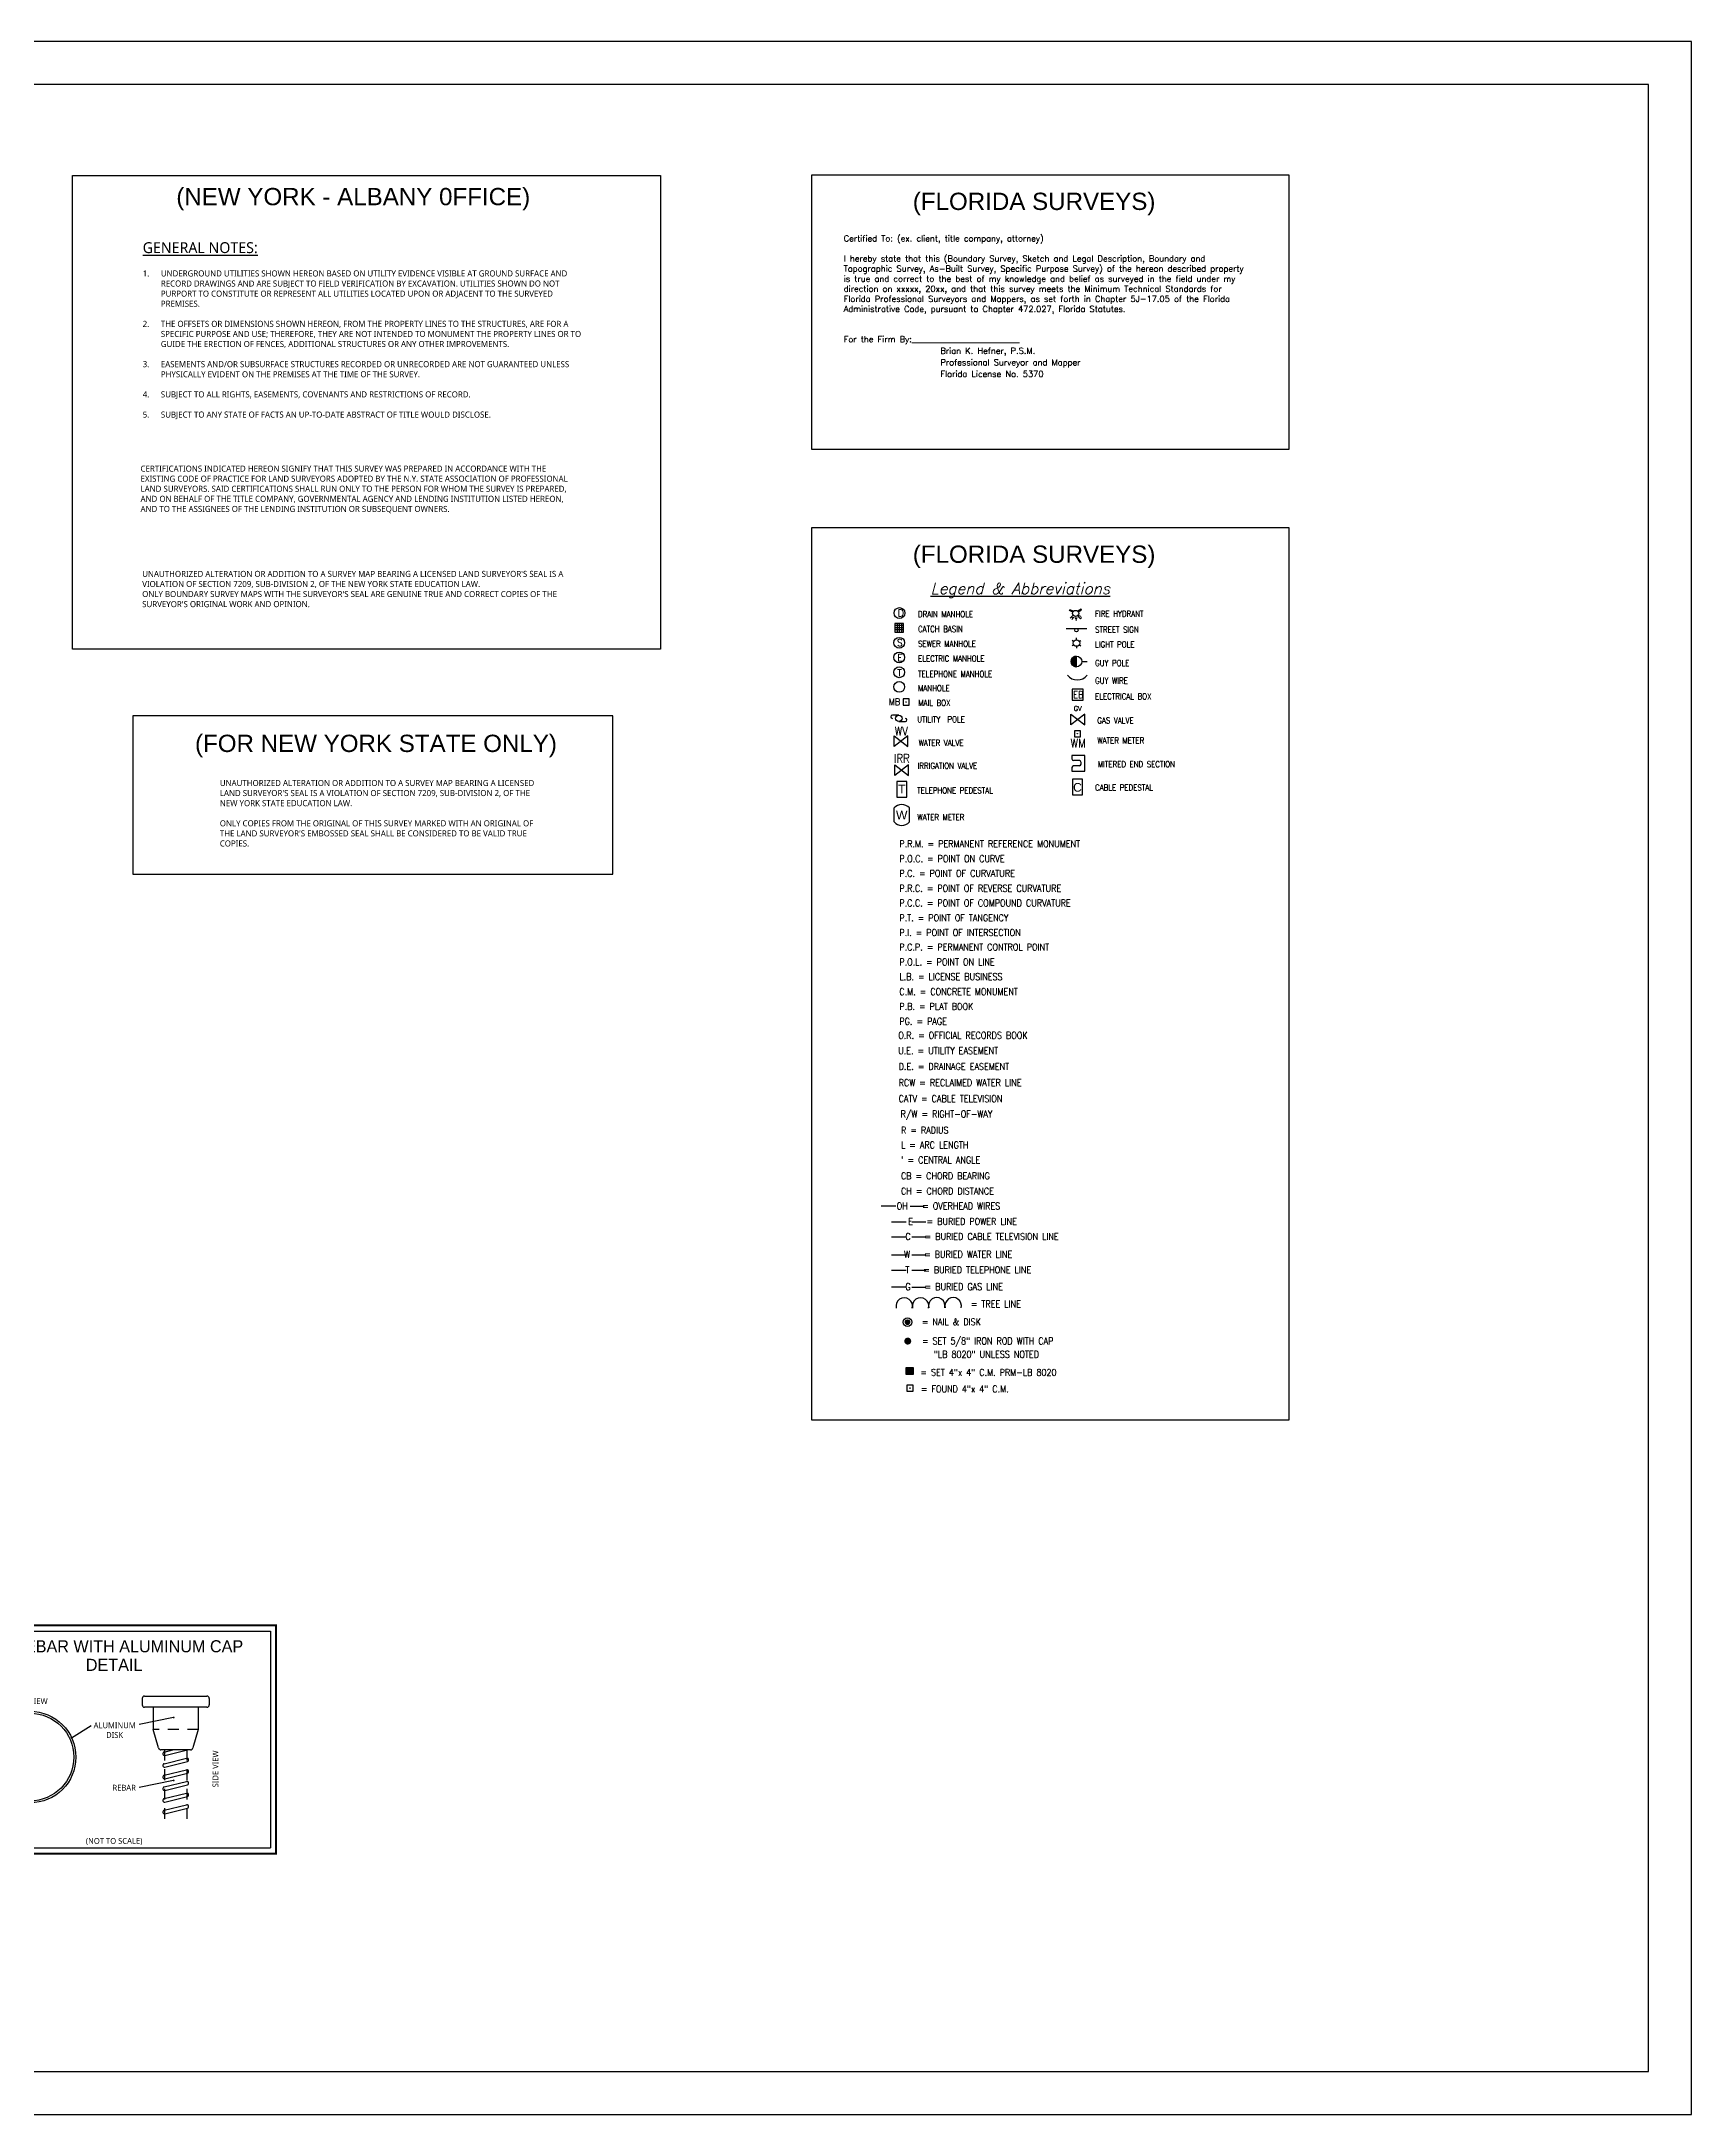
# Paper-space layout 'SURVEY NOTES PG 2' of a CAD drawing. Extents: x 0 to 36, y 0 to 24.
# Drawn here: x 16.89 to 36, y 0 to 24 of the extents above; entities that cross this region are included whole.
import ezdxf
from ezdxf.enums import TextEntityAlignment as Align

# ---------------------------------------------------------------- set-up
doc = ezdxf.new("R2010")
doc.units = 0
doc.header["$MEASUREMENT"] = 0
doc.linetypes.add('HIDDEN', pattern=[0.375, 0.25, -0.125])
doc.linetypes.add('HIDDEN2', pattern=[0.1875, 0.125, -0.0625])
for name, color, linetype in [('G-ANNO-GENL-GEOM', 1, 'Continuous'), ('G-ANNO-GENL-LGND', 7, 'Continuous'), ('G-ANNO-GENL-TEXT', 9, 'Continuous')]:
    doc.layers.add(name, color=color, linetype=linetype)
doc.layers.get('0').freeze()
doc.styles.add('Existing', font='simplex.shx', dxfattribs={"oblique": 15})
doc.styles.add('Existing-06', font='simplex.shx', dxfattribs={"oblique": 15, "height": 0.06})
doc.styles.add('Existing-08', font='simplex.shx', dxfattribs={"oblique": 15, "height": 0.08})
doc.styles.add('Existing-10', font='simplex.shx', dxfattribs={"oblique": 15, "height": 0.1})
doc.styles.get("Standard").update_dxf_attribs({"font": 'arial.ttf'})
doc.styles.add('Tblock-Text', font='')
doc.styles.add('Tblock-Title', font='')
doc.styles.get('Tblock-Text').set_extended_font_data('Open Sans')
doc.styles.get('Tblock-Title').set_extended_font_data('Merriweather')

# ---------------------------------------------------------------- blocks, each defined once
blk = doc.blocks.new('*X234')
for p, q in [((69.5, 22.78), (70, 22.78)), ((69.5, 22.75), (70, 22.75)), ((69.5, 22.72), (70, 22.72)), ((69.51, 22.81), (69.99, 22.81)), ((69.51, 22.69), (69.99, 22.69)), ((69.52, 22.84), (69.98, 22.84)), ((69.52, 22.66), (69.98, 22.66)), ((69.53, 22.88), (69.97, 22.88)), ((69.53, 22.62), (69.97, 22.62)), ((69.55, 22.91), (69.95, 22.91)), ((69.55, 22.59), (69.95, 22.59)), ((69.58, 22.94), (69.92, 22.94)), ((69.58, 22.56), (69.92, 22.56)), ((69.63, 22.97), (69.87, 22.97)), ((69.63, 22.53), (69.87, 22.53))]:
    blk.add_line(p, q)
blk = doc.blocks.new('dh')
for radius in [0.05, 0.025]:
    blk.add_circle((0, 0), radius)
at = {"xscale": 0.1000000000000227, "yscale": 0.1000000000000227, "zscale": 0.1000000000000227}
blk.add_blockref('*X234', (-6.975, -2.275), dxfattribs=at)
blk = doc.blocks.new('bound')
for p, q in [((0.035, 0.035), (-0.035, 0.035)), ((-0.035, 0.035), (-0.035, -0.035)), ((0.035, -0.035), (0.035, 0.035)), ((-0.035, -0.035), (0.035, -0.035))]:
    blk.add_line(p, q)
blk.add_circle((0, 0), 0.00322)
blk = doc.blocks.new('bound-1')
blk.add_hatch(color=256).paths.add_polyline_path([(0.04, 0.04), (0.04, -0.04), (-0.04, -0.04), (-0.04, 0.04)])
at = {"flags": 128}
blk.add_lwpolyline([(0.04, 0.04), (0.04, -0.04), (-0.04, -0.04), (-0.04, 0.04), (0.04, 0.04)], dxfattribs=at)
blk.add_circle((0, 0), 0.00362)
blk = doc.blocks.new('iron rod')
at = {"const_width": 0.05}
blk.add_lwpolyline([(-0.025, 0, 1), (0.025, 0, 1)], format="xyb", close=True, dxfattribs=at)
blk = doc.blocks.new('A$Cb774d76b')
at = {"layer": 'G-ANNO-GENL-GEOM'}
for p, q in [((-3.685, -0.068), (-3.685, -2.576)), ((-3.685, -0.068), (-0.068, -0.068)), ((-0.068, -0.068), (-0.068, -2.576)), ((0.068, -0.068), (0.068, -2.576)), ((0.068, -0.068), (3.685, -0.068)), ((3.685, -0.068), (3.685, -2.576)), ((-0.588, -0.621), (-0.414, -0.438)), ((-3.465, -0.695), (-3.297, -0.864)), ((-1.974, -0.864), (-1.806, -0.695)), ((-0.779, -0.678), (-0.844, -2.366)), ((-0.779, -0.678), (-0.746, -0.621)), ((-0.59, -0.621), (-0.746, -0.621)), ((-0.657, -0.621), (-0.657, -0.644)), ((-0.522, -0.644), (-0.657, -0.644)), ((-0.634, -0.644), (-0.634, -0.689)), ((-0.634, -0.689), (-0.623, -0.756)), ((-0.544, -0.689), (-0.634, -0.689)), ((-0.59, -0.621), (-0.435, -0.621)), ((-0.556, -0.756), (-0.544, -0.689)), ((-0.544, -0.644), (-0.544, -0.689)), ((-0.522, -0.621), (-0.522, -0.644)), ((-0.401, -0.678), (-0.435, -0.621)), ((-0.401, -0.678), (-0.337, -2.366)), ((-0.295, -0.621), (-0.139, -0.621)), ((-1.141, -0.844), (-0.985, -0.844)), ((-1.045, -0.744), (-0.96, -0.744)), ((-1.045, -0.776), (-0.96, -0.776)), ((-1.045, -0.808), (-0.96, -0.808)), ((-1.045, -0.913), (-0.96, -0.913)), ((-1.034, -0.734), (-1.034, -0.721)), ((-1.034, -0.903), (-1.034, -0.818)), ((-1.03, -0.721), (-0.783, -0.721)), ((-1.003, -0.734), (-1.003, -0.721)), ((-1.003, -0.903), (-1.003, -0.818)), ((-0.971, -0.734), (-0.971, -0.721)), ((-0.971, -0.903), (-0.971, -0.818)), ((-0.96, -0.723), (-0.876, -0.723)), ((-0.96, -0.829), (-0.876, -0.829)), ((-0.96, -0.86), (-0.876, -0.86)), ((-0.96, -0.892), (-0.876, -0.892)), ((-0.95, -0.818), (-0.95, -0.734)), ((-0.95, -0.919), (-0.95, -0.903)), ((-0.918, -0.818), (-0.918, -0.734)), ((-0.918, -0.919), (-0.918, -0.903)), ((-0.887, -0.818), (-0.887, -0.734)), ((-0.887, -0.919), (-0.887, -0.903)), ((-0.876, -0.744), (-0.792, -0.744)), ((-0.876, -0.776), (-0.792, -0.776)), ((-0.876, -0.808), (-0.792, -0.808)), ((-0.876, -0.913), (-0.799, -0.913)), ((-0.865, -0.734), (-0.865, -0.721)), ((-0.865, -0.903), (-0.865, -0.818)), ((-0.834, -0.734), (-0.834, -0.721)), ((-0.834, -0.903), (-0.834, -0.818)), ((-0.802, -0.734), (-0.802, -0.721)), ((-0.802, -0.903), (-0.802, -0.818)), ((-0.792, -0.723), (-0.783, -0.723)), ((-0.612, -0.756), (-0.623, -0.756)), ((-0.556, -0.756), (-0.623, -0.756)), ((-0.623, -0.906), (-0.612, -0.893)), ((-0.623, -0.906), (-0.612, -0.907)), ((-0.617, -0.777), (-0.612, -0.775)), ((-0.617, -0.777), (-0.612, -0.78)), ((-0.157, -0.721), (-0.398, -0.721)), ((-0.389, -0.723), (-0.398, -0.723)), ((-0.305, -0.744), (-0.389, -0.744)), ((-0.305, -0.776), (-0.389, -0.776)), ((-0.305, -0.808), (-0.389, -0.808)), ((-0.305, -0.913), (-0.382, -0.913)), ((-0.379, -0.734), (-0.379, -0.721)), ((-0.379, -0.903), (-0.379, -0.818)), ((-0.347, -0.734), (-0.347, -0.721)), ((-0.347, -0.903), (-0.347, -0.818)), ((-0.316, -0.734), (-0.316, -0.721)), ((-0.316, -0.903), (-0.316, -0.818)), ((-0.221, -0.723), (-0.305, -0.723)), ((-0.221, -0.829), (-0.305, -0.829)), ((-0.221, -0.86), (-0.305, -0.86)), ((-0.221, -0.892), (-0.305, -0.892)), ((-0.294, -0.818), (-0.294, -0.734)), ((-0.294, -0.919), (-0.294, -0.903)), ((-0.263, -0.818), (-0.263, -0.734)), ((-0.263, -0.919), (-0.263, -0.903)), ((-0.231, -0.818), (-0.231, -0.734)), ((-0.231, -0.919), (-0.231, -0.903)), ((-0.136, -0.744), (-0.221, -0.744)), ((-0.136, -0.776), (-0.221, -0.776)), ((-0.136, -0.808), (-0.221, -0.808)), ((-0.136, -0.913), (-0.221, -0.913)), ((-0.217, -0.79), (-0.217, -1.262)), ((-0.21, -0.734), (-0.21, -0.721)), ((-0.21, -0.903), (-0.21, -0.818)), ((-0.178, -0.734), (-0.178, -0.721)), ((-0.178, -0.903), (-0.178, -0.818)), ((-0.147, -0.734), (-0.147, -0.721)), ((-0.147, -0.903), (-0.147, -0.818)), ((2.201, -0.845), (2.201, -0.921)), ((2.228, -0.818), (2.951, -0.818)), ((2.951, -0.948), (2.228, -0.948)), ((2.33, -0.948), (2.33, -1.207)), ((2.849, -0.948), (2.849, -1.207)), ((2.978, -0.845), (2.978, -0.921)), ((-0.726, -1.103), (-0.695, -1.091)), ((-0.726, -1.103), (-0.704, -1.119)), ((-0.701, -1.12), (-0.692, -1.093)), ((1.381, -1.3), (1.611, -1.159)), ((2.565, -1.066), (2.167, -1.147)), ((-2.135, -1.358), (-1.633, -1.203)), ((-0.809, -1.441), (-0.801, -1.419)), ((-0.808, -1.419), (-0.804, -1.418)), ((-0.795, -1.422), (-0.76, -1.386)), ((-0.795, -1.422), (-0.755, -1.429)), ((-0.752, -1.43), (-0.757, -1.388)), ((-0.56, -1.245), (-0.539, -1.219)), ((-0.56, -1.245), (-0.533, -1.247)), ((-0.531, -1.249), (-0.536, -1.22)), ((-0.457, -1.285), (-0.426, -1.272)), ((-0.457, -1.285), (-0.442, -1.295)), ((-0.43, -1.295), (-0.423, -1.274)), ((2.391, -1.419), (2.33, -1.207)), ((2.849, -1.207), (2.788, -1.419)), ((-0.813, -1.545), (-0.799, -1.529)), ((-0.813, -1.556), (-0.794, -1.557)), ((-0.791, -1.559), (-0.796, -1.531)), ((-0.567, -1.611), (-0.535, -1.599)), ((-0.567, -1.611), (-0.545, -1.626)), ((-0.542, -1.628), (-0.533, -1.6)), ((-0.217, -1.592), (-0.217, -2.371)), ((2.761, -1.441), (2.418, -1.441)), ((2.455, -1.466), (2.556, -1.441)), ((2.455, -1.601), (2.714, -1.537)), ((2.455, -1.736), (2.714, -1.672)), ((2.465, -1.505), (2.724, -1.441)), ((2.465, -1.64), (2.724, -1.576)), ((-0.594, -1.827), (-1.069, -1.924)), ((-0.435, -1.922), (-0.414, -1.896)), ((-0.406, -1.926), (-0.411, -1.897)), ((2.565, -1.795), (2.167, -1.877)), ((2.455, -1.871), (2.714, -1.807)), ((2.465, -1.775), (2.724, -1.711)), ((2.465, -1.91), (2.724, -1.846)), ((-2.135, -1.974), (-1.59, -1.93)), ((-0.676, -1.937), (-0.645, -1.925)), ((-0.676, -1.937), (-0.654, -1.952)), ((-0.651, -1.954), (-0.642, -1.927)), ((-0.435, -1.922), (-0.409, -1.924)), ((-0.408, -2.118), (-0.376, -2.106)), ((-0.408, -2.118), (-0.385, -2.134)), ((-0.383, -2.135), (-0.374, -2.108)), ((2.455, -2.006), (2.714, -1.942)), ((2.455, -2.141), (2.714, -2.077)), ((2.465, -2.045), (2.724, -1.981)), ((2.465, -2.18), (2.724, -2.116)), ((-3.465, -2.355), (-3.297, -2.186)), ((-0.844, -2.547), (-0.844, -2.366)), ((-0.844, -2.366), (-0.59, -2.366)), ((-0.786, -2.264), (-0.754, -2.251)), ((-0.786, -2.264), (-0.764, -2.279)), ((-0.761, -2.28), (-0.752, -2.253)), ((-0.696, -2.232), (-0.674, -2.206)), ((-0.696, -2.232), (-0.669, -2.234)), ((-0.666, -2.236), (-0.671, -2.208)), ((-0.337, -2.366), (-0.59, -2.366)), ((-0.373, -2.26), (-0.351, -2.234)), ((-0.373, -2.26), (-0.346, -2.263)), ((-0.343, -2.264), (-0.349, -2.236)), ((-0.337, -2.547), (-0.337, -2.366)), ((-0.295, -2.371), (-0.139, -2.371)), ((-3.685, -2.576), (-0.068, -2.576)), ((0.068, -2.576), (3.685, -2.576))]:
    blk.add_line(p, q, dxfattribs=at)
at = {"layer": 'G-ANNO-GENL-GEOM', "linetype": 'HIDDEN2'}
for p, q in [((-0.401, -0.678), (-0.779, -0.678)), ((-0.612, -0.644), (-0.612, -2.366)), ((-0.567, -0.644), (-0.567, -2.366)), ((2.849, -1.207), (2.33, -1.207)), ((2.46, -1.441), (2.46, -2.276)), ((2.719, -1.441), (2.719, -2.244))]:
    blk.add_line(p, q, dxfattribs=at)
at = {"layer": 'G-ANNO-GENL-GEOM'}
for points, const_width in [([(-3.752, -2.644), (3.752, -2.644), (3.752, 0), (-3.752, 0)], 0.0225), ([(-1.806, -0.695), (-3.465, -0.695), (-3.465, -2.355), (-1.806, -2.355)], 0.0112)]:
    blk.add_lwpolyline(points, close=True, dxfattribs=dict(at, const_width=const_width))
at = {"layer": 'G-ANNO-GENL-GEOM', "const_width": 0.0225}
blk.add_lwpolyline([(0, 0), (0, -2.644)], dxfattribs=at)
at = {"layer": 'G-ANNO-GENL-GEOM'}
for points, const_width in [([(-0.591, -0.625, 1), (-0.584, -0.616, 1)], 0.0112), ([(-0.983, -0.839, 1), (-0.986, -0.85, 1)], 0.0112), ([(2.57, -1.064, 1), (2.56, -1.068, 1)], 0.0112), ([(-2.141, -1.358, 1), (-2.13, -1.358, 1)], 0.0112), ([(1.376, -1.302, 1), (1.386, -1.298, 1)], 0.0112), ([(-2.648, -1.525, 1), (-2.623, -1.525, 1)], 0.0253), ([(0.891, -1.525, 1), (0.916, -1.525, 1)], 0.0253), ([(-0.589, -1.825, 1), (-0.599, -1.829, 1)], 0.0112), ([(2.57, -1.793, 1), (2.56, -1.797, 1)], 0.0112), ([(-2.141, -1.974, 1), (-2.13, -1.974, 1)], 0.0112)]:
    blk.add_lwpolyline(points, format="xyb", close=True, dxfattribs=dict(at, const_width=const_width))
for points in [[(-3.437, -2.327), (-1.834, -2.327), (-1.834, -0.723)], [(-3.409, -2.299), (-1.862, -2.299), (-1.862, -0.751)], [(-3.381, -2.271), (-3.381, -2.271), (-1.89, -2.271), (-1.89, -0.779)], [(-3.353, -2.242), (-3.353, -2.242), (-1.918, -2.242), (-1.918, -0.808)], [(-3.325, -2.214), (-3.325, -2.214), (-1.946, -2.214), (-1.946, -0.836)], [(-0.217, -2.202), (-0.217, -1.592)], [(-1.094, -2.46), (-1.013, -2.46)], [(-0.169, -2.46), (-0.088, -2.46)]]:
    blk.add_lwpolyline(points, dxfattribs=at)
at = {"layer": 'G-ANNO-GENL-GEOM', "linetype": 'HIDDEN', "const_width": 0.00562}
blk.add_lwpolyline([(-1.974, -0.864), (-3.297, -0.864), (-3.297, -2.186), (-1.974, -2.186)], close=True, dxfattribs=at)
at = {"layer": 'G-ANNO-GENL-GEOM'}
for centre, radius in [((-2.636, -1.525), 0.53), ((-2.636, -1.525), 0.507), ((0.903, -1.525), 0.53), ((0.903, -1.525), 0.507)]:
    blk.add_circle(centre, radius, dxfattribs=at)
for centre, radius, start, end in [((2.228, -0.845), 0.027, 90, 180), ((2.228, -0.921), 0.027, 180, 270), ((2.951, -0.845), 0.027, 0, 90), ((2.951, -0.921), 0.027, 270, 0), ((2.418, -1.414), 0.027, 189.4623, 270), ((2.761, -1.414), 0.027, 270, 350.5377), ((2.46, -1.486), 0.0203, 103.8402, 283.8402), ((2.46, -1.621), 0.0203, 103.8402, 283.8402), ((2.719, -1.557), 0.0203, 283.8402, 103.8402), ((2.719, -1.692), 0.0203, 283.8402, 103.8402), ((2.719, -1.422), 0.0203, 283.8402, 287.1734), ((2.46, -1.756), 0.0203, 103.8402, 283.8402), ((2.46, -1.891), 0.0203, 103.8402, 283.8402), ((2.719, -1.827), 0.0203, 283.8402, 103.8402), ((2.46, -2.026), 0.0203, 103.8402, 283.8402), ((2.46, -2.161), 0.0203, 103.8402, 283.8402), ((2.719, -1.962), 0.0203, 283.8402, 103.8402), ((2.719, -2.097), 0.0203, 283.8402, 103.8402)]:
    blk.add_arc(centre, radius, start, end, dxfattribs=at)
for points in [[(-0.245, -0.79), (-0.217, -0.621), (-0.189, -0.79)], [(-0.189, -2.202), (-0.217, -2.371), (-0.245, -2.202)], [(-1.013, -2.428), (-0.844, -2.456), (-1.013, -2.485)], [(-0.169, -2.488), (-0.338, -2.46), (-0.169, -2.432)]]:
    blk.add_solid(points, dxfattribs=at)
at = {"style": 'Tblock-Text'}
for tag, p in [('MONTH-YEAR', (-2.636, -1.762)), ('#', (-2.636, -1.874)), ('MONTH-YEAR', (0.903, -1.762)), ('#', (0.903, -1.874))]:
    blk.add_attdef(tag, text='', height=0.07, dxfattribs=at).set_placement(p, align=Align.MIDDLE)
at = {"layer": 'G-ANNO-GENL-GEOM', "style": 'Tblock-Title'}
for s, p in [('CONCRETE MONUMENT', (-1.876, -0.312)), ('30" REBAR WITH ALUMINUM CAP', (1.876, -0.312)), ('DETAIL', (-1.876, -0.553)), ('DETAIL', (1.876, -0.527))]:
    blk.add_text(s, height=0.14, dxfattribs=at).set_placement(p, align=Align.CENTER)
at = {"layer": 'G-ANNO-GENL-GEOM', "style": 'Tblock-Text'}
for s, p in [('GROUND', (-1.593, -0.882)), ('REBAR', (1.856, -1.913)), ('6"%%P', (-0.675, -2.497))]:
    blk.add_text(s, height=0.0675, dxfattribs=at).set_placement(p)
blk.add_text('TOP VIEW', height=0.0675, dxfattribs=at).set_placement((0.903, -0.932), align=Align.BOTTOM_CENTER)
for s, p in [('SIDE VIEW', (-0.433, -1.807)), ('36"%%P', (-0.188, -1.54)), ('SIDE VIEW', (3.083, -1.875))]:
    blk.add_text(s, height=0.0675, rotation=90, dxfattribs=at).set_placement(p)
for p in [(-1.876, -2.495), (1.876, -2.495)]:
    blk.add_text('(NOT TO SCALE)', height=0.0675, dxfattribs=at).set_placement(p, align=Align.MIDDLE_CENTER)
at = {"layer": 'G-ANNO-GENL-GEOM', "char_height": 0.0675, "style": 'Tblock-Text'}
for s, insert, width, attachment_point in [('ALUMINUM DISK', (-0.365, -0.231), 0.54002, 2), ('ALUMINUM DISK', (-1.608, -1.171), 0.57126, 1), ('ALUMINUM DISK', (1.882, -1.123), 0.54002, 2), ('CONCRETE REINFORCED MONUMENT', (-1.32, -1.891), 0.57126, 2)]:
    blk.add_mtext(s, dxfattribs=dict(at, insert=insert, width=width, attachment_point=attachment_point))

psp = doc.layouts.new('SURVEY NOTES PG 2')

# ---------------------------------------------------------------- hatches: boundary and pattern name
at = {"layer": 'G-ANNO-GENL-LGND'}
h = psp.add_hatch(dxfattribs=at)
h.set_pattern_fill('ANSI31', color=256, scale=0.01, style=0)
h.set_pattern_definition([(45, (-4.0230002, 1.2211024), (-0.000883883476, 0.000883883476), [])])
edge = h.paths.add_edge_path()
edge.add_arc((28.877, 16.822), 0.0625, 90.3664, 269.6336)
edge.add_line((28.877, 16.759), (28.877, 16.884))

# ---------------------------------------------------------------- linework, layer by layer
for p, q in [((28.797, 17.411), (28.802, 17.421)), ((28.836, 17.393), (28.797, 17.411)), ((28.843, 17.403), (28.802, 17.421)), ((28.932, 17.426), (28.892, 17.404)), ((28.899, 17.395), (28.937, 17.416)), ((28.937, 17.416), (28.932, 17.426)), ((26.875, 17.262), (26.775, 17.262)), ((26.775, 17.262), (26.775, 17.162)), ((26.875, 17.237), (26.775, 17.237)), ((26.875, 17.212), (26.775, 17.212)), ((26.875, 17.187), (26.775, 17.187)), ((26.775, 17.162), (26.875, 17.162)), ((26.8, 17.262), (26.8, 17.162)), ((26.825, 17.262), (26.825, 17.162)), ((26.85, 17.262), (26.85, 17.162)), ((26.875, 17.162), (26.875, 17.262)), ((28.757, 17.205), (28.997, 17.205)), ((28.845, 17.054), (28.826, 17.065)), ((28.878, 17.073), (28.878, 17.095)), ((28.91, 17.054), (28.929, 17.065)), ((28.845, 17.017), (28.826, 17.005)), ((28.878, 16.998), (28.878, 16.975)), ((28.91, 17.017), (28.929, 17.005)), ((28.94, 16.822), (29.003, 16.822)), ((28.957, 16.503), (28.829, 16.503)), ((28.829, 16.503), (28.829, 16.376)), ((28.829, 16.376), (28.957, 16.376)), ((28.957, 16.376), (28.957, 16.503)), ((26.821, 16.201), (26.746, 16.201)), ((26.821, 16.126), (26.896, 16.126)), ((28.973, 16.214), (28.814, 16.09)), ((28.814, 16.214), (28.973, 16.09)), ((28.814, 16.09), (28.814, 16.214)), ((28.973, 16.09), (28.973, 16.214)), ((26.774, 15.503), (26.774, 15.626)), ((26.774, 15.626), (26.933, 15.503)), ((26.933, 15.626), (26.774, 15.503)), ((26.933, 15.503), (26.933, 15.626)), ((28.824, 15.735), (28.824, 15.694)), ((28.974, 15.735), (28.824, 15.735)), ((28.911, 15.674), (28.844, 15.674)), ((28.911, 15.614), (28.844, 15.614)), ((28.931, 15.634), (28.931, 15.654)), ((28.974, 15.554), (28.974, 15.735)), ((28.824, 15.594), (28.824, 15.554)), ((28.824, 15.554), (28.974, 15.554)), ((26.615, 10.52), (26.787, 10.52)), ((26.734, 10.336), (26.906, 10.336)), ((26.951, 10.515), (27.115, 10.515)), ((26.971, 10.335), (27.135, 10.335)), ((26.734, 10.161), (26.906, 10.161)), ((26.971, 10.161), (27.135, 10.161)), ((26.734, 9.954), (26.906, 9.954)), ((26.971, 9.954), (27.135, 9.954)), ((26.734, 9.775), (26.906, 9.775)), ((26.971, 9.775), (27.135, 9.775)), ((26.734, 9.581), (26.906, 9.581)), ((26.971, 9.58), (27.135, 9.58))]:
    psp.add_line(p, q, dxfattribs=at)
for points in [[(26.87, 16.318), (26.94, 16.318), (26.94, 16.388), (26.87, 16.388)], [(28.853, 15.95), (28.923, 15.95), (28.923, 16.021), (28.853, 16.021)], [(28.831, 15.278), (28.949, 15.278), (28.949, 15.461), (28.831, 15.461)]]:
    psp.add_lwpolyline(points, close=True, dxfattribs=at)
at = {"layer": 'G-ANNO-GENL-LGND', "flags": 128}
psp.add_lwpolyline([(26.926, 15.962), (26.766, 15.839), (26.766, 15.962), (26.926, 15.839)], close=True, dxfattribs=at)
at = {"layer": 'G-ANNO-GENL-LGND'}
for centre, radius in [((26.828, 17.383), 0.0625), ((28.868, 17.378), 0.0352), ((26.825, 17.039), 0.0625), ((28.878, 17.035), 0.0375), ((28.877, 17.185), 0.02), ((26.825, 16.869), 0.0625), ((28.877, 16.822), 0.0625), ((26.825, 16.697), 0.0625), ((26.825, 16.528), 0.0625), ((26.905, 16.353), 0.00322), ((26.821, 16.164), 0.0375), ((28.888, 15.986), 0.00322)]:
    psp.add_circle(centre, radius, dxfattribs=at)
for centre, radius, start, end in [((28.887, 16.751), 0.143, 218.0158, 321.9842), ((26.746, 16.182), 0.0187, 90, 270), ((26.896, 16.145), 0.0187, 270, 90), ((28.844, 15.694), 0.02, 180, 270), ((28.844, 15.594), 0.02, 90, 180), ((28.911, 15.654), 0.02, 360, 90), ((28.911, 15.634), 0.02, 270, 360), ((26.884, 9.36), 0.0953, 344.3983, 194.4661), ((27.073, 9.36), 0.0953, 344.3983, 194.4661), ((27.26, 9.363), 0.0953, 344.3983, 194.4661), ((27.45, 9.363), 0.0953, 344.3983, 194.4661)]:
    psp.add_arc(centre, radius, start, end, dxfattribs=at)
at = {"layer": 'G-ANNO-GENL-TEXT'}
for points in [[(0, 0), (36, 0), (36, 24), (0, 24)], [(1, 0.5), (35.5, 0.5), (35.5, 23.5), (1, 23.5)], [(17.253, 22.447), (24.059, 22.447), (24.059, 16.965), (17.253, 16.965)], [(25.811, 19.28), (31.34, 19.28), (31.34, 22.454), (25.811, 22.454)], [(17.949, 14.358), (23.51, 14.358), (23.51, 16.193), (17.949, 16.193)]]:
    psp.add_lwpolyline(points, close=True, dxfattribs=at)

# ---------------------------------------------------------------- block references
at = {"layer": 'G-ANNO-GENL-GEOM'}
psp.add_blockref('A$Cb774d76b', (15.858, 5.663), dxfattribs=at)
at = {"layer": 'G-ANNO-GENL-LGND'}
for name, p in [('dh', (26.921, 9.174)), ('bound-1', (26.946, 8.607)), ('bound', (26.95, 8.41))]:
    psp.add_blockref(name, p, dxfattribs=at)
at = {"layer": 'G-ANNO-GENL-LGND', "xscale": 0.7999999999999972, "yscale": 0.7999999999999972, "zscale": 0.7999999999999972}
psp.add_blockref('iron rod', (26.924, 8.954), dxfattribs=at)

# ---------------------------------------------------------------- texts
at = {"layer": 'G-ANNO-GENL-LGND', "style": 'Existing-10'}
for s, p in [('D', (26.808, 17.344)), ('S', (26.798, 17.001)), ('E', (26.804, 16.827)), ('T', (26.8, 16.651))]:
    psp.add_text(s, height=0.08, dxfattribs=at).set_placement(p)
at = {"layer": 'G-ANNO-GENL-LGND', "style": 'Existing-06', "width": 0.85}
for s, height, p in [('DRAIN MANHOLE', 0.07, (27.043, 17.335)), ('FIRE HYDRANT', 0.07, (29.093, 17.339)), ('CATCH BASIN', 0.07, (27.043, 17.163)), ('SEWER MANHOLE', 0.07, (27.043, 16.992)), ('STREET SIGN', 0.07, (29.093, 17.156)), ('LIGHT POLE', 0.07, (29.093, 16.984)), ('ELECTRIC MANHOLE', 0.07, (27.043, 16.821)), ('GUY POLE', 0.07, (29.093, 16.769)), ('TELEPHONE MANHOLE', 0.07, (27.043, 16.642)), ('GUY WIRE', 0.07, (29.093, 16.565)), ('MANHOLE', 0.07, (27.043, 16.478)), ('MAIL BOX', 0.07, (27.046, 16.308)), ('ELECTRICAL BOX', 0.07, (29.093, 16.383)), ('UTILITY  POLE', 0.07, (27.034, 16.117)), ('GAS VALVE', 0.07, (29.119, 16.104)), ('WV', 0.1, (26.773, 15.964)), ('WATER VALVE', 0.07, (27.05, 15.844)), ('WATER METER', 0.07, (29.119, 15.873)), ('IRR', 0.1, (26.764, 15.65)), ('IRRIGATION VALVE', 0.07, (27.038, 15.58)), ('MITERED END SECTION', 0.07, (29.125, 15.598)), ('TELEPHONE PEDESTAL', 0.07, (27.033, 15.294)), ('CABLE PEDESTAL', 0.07, (29.093, 15.328)), ('WATER METER', 0.07, (27.036, 14.984)), ('P.R.M. = PERMANENT REFERENCE MONUMENT', 0.08, (26.827, 14.671)), ('P.O.C. = POINT ON CURVE', 0.08, (26.827, 14.499)), ('P.C. = POINT OF CURVATURE', 0.08, (26.827, 14.328)), ('P.R.C. = POINT OF REVERSE CURVATURE', 0.08, (26.827, 14.156)), ('P.C.C. = POINT OF COMPOUND CURVATURE', 0.08, (26.827, 13.985)), ('P.T. = POINT OF TANGENCY', 0.08, (26.827, 13.814)), ('P.I. = POINT OF INTERSECTION', 0.08, (26.827, 13.644)), ('P.C.P. = PERMANENT CONTROL POINT', 0.08, (26.827, 13.475)), ('P.O.L. = POINT ON LINE', 0.08, (26.827, 13.303)), ('L.B. = LICENSE BUSINESS', 0.08, (26.827, 13.132)), ('C.M. = CONCRETE MONUMENT', 0.08, (26.827, 12.96)), ('P.B. = PLAT BOOK', 0.08, (26.827, 12.788)), ('O.R. = OFFICIAL RECORDS BOOK', 0.08, (26.814, 12.454)), ('PG. = PAGE', 0.08, (26.827, 12.616)), ('U.E. = UTILITY EASEMENT', 0.08, (26.814, 12.277)), ('D.E. = DRAINAGE EASEMENT', 0.08, (26.819, 12.093)), ('CATV = CABLE TELEVISION', 0.08, (26.819, 11.722)), ('RCW = RECLAIMED WATER LINE', 0.08, (26.819, 11.906)), ('R/W = RIGHT-OF-WAY', 0.08, (26.841, 11.542)), ('R = RADIUS', 0.08, (26.846, 11.356)), ('L = ARC LENGTH', 0.08, (26.846, 11.184)), ('` = CENTRAL ANGLE', 0.08, (26.846, 11.012)), ('CB = CHORD BEARING', 0.08, (26.846, 10.827)), ('CH = CHORD DISTANCE', 0.08, (26.846, 10.65)), (' OH   = OVERHEAD WIRES', 0.08, (26.749, 10.479)), ('E   = BURIED POWER LINE', 0.08, (26.93, 10.299)), (' C   = BURIED CABLE TELEVISION LINE', 0.08, (26.85, 10.125)), (' W   = BURIED WATER LINE', 0.08, (26.835, 9.918)), (' T   = BURIED TELEPHONE LINE', 0.08, (26.85, 9.739)), (' G   = BURIED GAS LINE', 0.08, (26.85, 9.544)), ('= TREE LINE', 0.08, (27.654, 9.343)), ('= NAIL & DISK', 0.08, (27.087, 9.137)), ('= SET 5/8" IRON ROD WITH CAP', 0.08, (27.089, 8.916)), ('"LB 8020" UNLESS NOTED', 0.08, (27.226, 8.762)), (' = SET 4"x 4" C.M. PRM-LB 8020', 0.08, (27.024, 8.551)), (' = FOUND 4"x 4" C.M.', 0.08, (27.029, 8.361))]:
    psp.add_text(s, height=height, dxfattribs=at).set_placement(p)
at = {"layer": 'G-ANNO-GENL-LGND', "style": 'Existing'}
for s, rotation, p in [('H', 317.1232, (28.814, 17.316)), ('Y', 2.1232, (28.873, 17.294)), ('D', 47.1232, (28.931, 17.323))]:
    psp.add_text(s, height=0.0375, rotation=rotation, dxfattribs=at).set_placement(p, align=Align.CENTER)
at = {"layer": 'G-ANNO-GENL-LGND', "style": 'Existing-06'}
psp.add_text('GV', height=0.0556, dxfattribs=at).set_placement((28.893, 16.25), align=Align.CENTER)
at = {"layer": 'G-ANNO-GENL-LGND'}
psp.add_text('C', height=0.101, dxfattribs=at).set_placement((28.889, 15.365), align=Align.MIDDLE_CENTER)
at = {"layer": 'G-ANNO-GENL-LGND', "color": 1, "insert": (28.387, 18.034), "char_height": 0.2, "attachment_point": 5}
psp.add_mtext_dynamic_manual_height_columns('(FLORIDA SURVEYS)', width=4.91432, gutter_width=1, heights=[0], dxfattribs=at)
at = {"layer": 'G-ANNO-GENL-LGND', "insert": (28.227, 17.733), "char_height": 0.13, "width": 3.03442, "attachment_point": 2, "style": 'Existing-06'}
psp.add_mtext('{\\LLegend & Abbreviations}', dxfattribs=at)
at = {"layer": 'G-ANNO-GENL-LGND', "width": 0.85}
for tag, p, s, height, style in [('MB', (26.706, 16.315), 'MB', 0.08, 'Existing-08'), ('WM', (28.809, 15.827), 'WM', 0.1, 'Existing-06')]:
    psp.add_attdef(tag, p, s, height=height, dxfattribs=dict(at, style=style))
at = {"layer": 'G-ANNO-GENL-LGND', "style": 'Existing-08', "width": 0.85, "flags": 8}
psp.add_attdef('EB', (28.84, 16.398), 'EB', height=0.08, dxfattribs=at)
at = {"layer": 'G-ANNO-GENL-LGND', "flags": 4}
psp.add_attdef('T', text='', height=0.101, dxfattribs=at).set_placement((26.856, 15.345), align=Align.MIDDLE_CENTER)
at = {"layer": 'G-ANNO-GENL-TEXT', "color": 1, "char_height": 0.2, "attachment_point": 5}
for s, insert in [('(NEW YORK - ALBANY 0FFICE)', (20.503, 22.174)), ('(FLORIDA SURVEYS)', (28.387, 22.119)), ('(FOR NEW YORK STATE ONLY)', (20.766, 15.844))]:
    psp.add_mtext_dynamic_manual_height_columns(s, width=4.91432, gutter_width=1, heights=[0], dxfattribs=dict(at, insert=insert))
at = {"layer": 'G-ANNO-GENL-TEXT', "char_height": 0.07, "width": 5.07989, "attachment_point": 1, "style": 'Tblock-Text'}
for s, insert in [('{\\H1.8x;\\LGENERAL NOTES:\\P}\\P\\pxi-3,l3,t3;1.^IUNDERGROUND UTILITIES SHOWN HEREON BASED ON UTILITY EVIDENCE VISIBLE AT GROUND SURFACE AND RECORD DRAWINGS AND ARE SUBJECT TO FIELD VERIFICATION BY EXCAVATION. UTILITIES SHOWN DO NOT PURPORT TO CONSTITUTE OR REPRESENT ALL UTILITIES LOCATED UPON OR ADJACENT TO THE SURVEYED PREMISES.\\P\\pi0,l0,tz;\\P\\pi-3,l3,t3;2.^ITHE OFFSETS OR DIMENSIONS SHOWN HEREON, FROM THE PROPERTY LINES TO THE STRUCTURES, ARE FOR A SPECIFIC PURPOSE AND USE; THEREFORE, THEY ARE NOT INTENDED TO MONUMENT THE PROPERTY LINES OR TO GUIDE THE ERECTION OF FENCES, ADDITIONAL STRUCTURES OR ANY OTHER IMPROVEMENTS.\\P\\pi0,l0,tz;\\P\\pi-3,l3,t3;3.^IEASEMENTS AND/OR SUBSURFACE STRUCTURES RECORDED OR UNRECORDED ARE NOT GUARANTEED UNLESS PHYSICALLY EVIDENT ON THE PREMISES AT THE TIME OF THE SURVEY.\\P\\pi0,l0,tz;\\P\\pi-3,l3,t3;4.^ISUBJECT TO ALL RIGHTS, EASEMENTS, COVENANTS AND RESTRICTIONS OF RECORD.\\P\\pi0,l0,tz;\\P\\pi-3,l3,t3;5.^ISUBJECT TO ANY STATE OF FACTS AN UP-TO-DATE ABSTRACT OF TITLE WOULD DISCLOSE.', (18.065, 21.676)), ('{\\Fsimplex|c0;Certified To: (ex. client, title company, attorney)\\P\\PI hereby state that this (Boundary Survey, Sketch and Legal Description, Boundary and Topographic Survey, As-Built Survey, Specific Purpose Survey) of the hereon described property is true and correct to the best of my knowledge and belief as surveyed in the field under my direction on xxxxx, 20xx, and that this survey meets the Minimum Technical Standards for Florida Professional Surveyors and Mappers, as set forth in Chapter 5J-17.05 of the Florida Administrative Code, pursuant to Chapter 472.027, Florida Statutes.\\P\\P\\P\\pxsm1.15;For the Firm By:__________________________\\P^I^I^I^IBrian K. Hefner, P.S.M.\\P^I^I^I^IProfessional Surveyor and Mapper\\P^I^I^I^IFlorida License No. 5370}', (26.182, 21.755)), ('CERTIFICATIONS INDICATED HEREON SIGNIFY THAT THIS SURVEY WAS PREPARED IN ACCORDANCE WITH THE EXISTING CODE OF PRACTICE FOR LAND SURVEYORS ADOPTED BY THE N.Y. STATE ASSOCIATION OF PROFESSIONAL LAND SURVEYORS. SAID CERTIFICATIONS SHALL RUN ONLY TO THE PERSON FOR WHOM THE SURVEY IS PREPARED, AND ON BEHALF OF THE TITLE COMPANY, GOVERNMENTAL AGENCY AND LENDING INSTITUTION LISTED HEREON, AND TO THE ASSIGNEES OF THE LENDING INSTITUTION OR SUBSEQUENT OWNERS.', (18.04, 19.09)), ("\\pxb0.41667,a0.41667;UNAUTHORIZED ALTERATION OR ADDITION TO A SURVEY MAP BEARING A LICENSED LAND SURVEYOR'S SEAL IS A VIOLATION OF SECTION 7209, SUB-DIVISION 2, OF THE NEW YORK STATE EDUCATION LAW. \\PONLY BOUNDARY SURVEY MAPS WITH THE SURVEYOR'S SEAL ARE GENUINE TRUE AND CORRECT COPIES OF THE SURVEYOR'S ORIGINAL WORK AND OPINION. ", (18.059, 17.871))]:
    psp.add_mtext(s, dxfattribs=dict(at, insert=insert))
at = {"layer": 'G-ANNO-GENL-TEXT', "color": 7, "insert": (18.958, 15.567), "char_height": 0.07, "width": 3.73268, "attachment_point": 1, "style": 'Tblock-Text'}
psp.add_mtext("\\A1;\\pxi-4,l4;{\\C256;\\P\\pi0,l0;UNAUTHORIZED ALTERATION OR ADDITION TO A SURVEY MAP BEARING A LICENSED LAND SURVEYOR'S SEAL IS A VIOLATION OF SECTION 7209, SUB-DIVISION 2, OF THE NEW YORK STATE EDUCATION LAW. \\P\\PONLY COPIES FROM THE ORIGINAL OF THIS SURVEY MARKED WITH AN ORIGINAL OF THE LAND SURVEYOR'S EMBOSSED SEAL SHALL BE CONSIDERED TO BE VALID TRUE COPIES.}", dxfattribs=at)

# ---------------------------------------------------------------- next in the draw order: wipeouts: each hides what was drawn before it
psp.add_wipeout([(26.909, 15.152), (26.895, 15.158), (26.881, 15.162), (26.866, 15.164), (26.851, 15.165), (26.836, 15.164), (26.821, 15.16), (26.807, 15.155), (26.793, 15.148), (26.781, 15.14), (26.766, 15.127), (26.766, 14.964), (26.774, 14.955), (26.786, 14.946), (26.799, 14.938), (26.813, 14.932), (26.828, 14.928), (26.842, 14.926), (26.857, 14.925), (26.872, 14.926), (26.887, 14.93), (26.901, 14.935), (26.915, 14.941), (26.927, 14.95), (26.939, 14.96), (26.943, 14.964), (26.943, 15.126), (26.934, 15.135), (26.922, 15.144)]).dxf.layer = 'G-ANNO-GENL-LGND'

# ---------------------------------------------------------------- next in the draw order: linework, layer by layer
at = {"layer": 'G-ANNO-GENL-LGND'}
for p, q in [((26.766, 14.964), (26.766, 15.126)), ((26.943, 14.964), (26.943, 15.126))]:
    psp.add_line(p, q, dxfattribs=at)
psp.add_lwpolyline([(26.797, 15.252), (26.915, 15.252), (26.915, 15.434), (26.797, 15.434)], close=True, dxfattribs=at)
for start, end in [(42.4243, 137.5757), (222.4243, 317.5757)]:
    psp.add_arc((26.854, 15.045), 0.12, start, end, dxfattribs=at)
at = {"layer": 'G-ANNO-GENL-TEXT'}
psp.add_lwpolyline([(25.811, 8.041), (31.34, 8.041), (31.34, 18.37), (25.811, 18.37)], close=True, dxfattribs=at)

# ---------------------------------------------------------------- next in the draw order: texts
at = {"layer": 'G-ANNO-GENL-LGND', "flags": 10}
psp.add_attdef('W', text='W', height=0.101, dxfattribs=at).set_placement((26.854, 15.045), align=Align.MIDDLE_CENTER)

doc.saveas('drawing.dxf')
